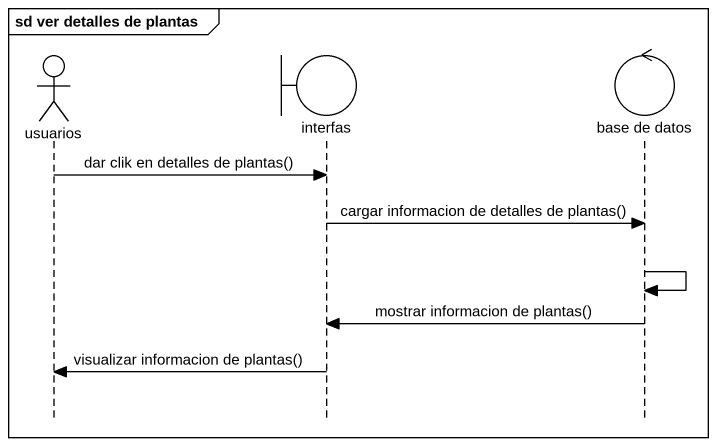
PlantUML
@startuml
mainframe sd ver detalles de plantas
hide footbox
actor usuarios
boundary interfas
control "base de datos" as base_de_datos

usuarios -> interfas : dar clik en detalles de plantas()
interfas -> base_de_datos : cargar informacion de detalles de plantas()
base_de_datos -> base_de_datos
base_de_datos -> interfas : mostrar informacion de plantas()
interfas -> usuarios : visualizar informacion de plantas()
@enduml
